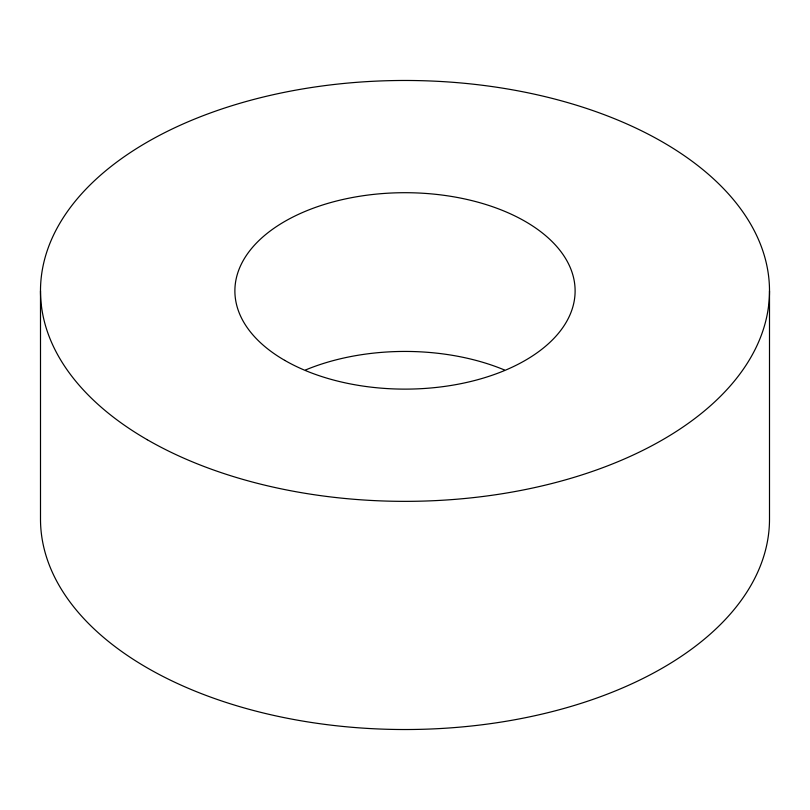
<?xml version="1.0" encoding="UTF-8"?>
<svg xmlns="http://www.w3.org/2000/svg" width="810" height="810" viewBox="0 0 810 810"><rect width="100%" height="100%" fill="white"/><g stroke="black" fill="none" stroke-linecap="round" stroke-linejoin="round"><path stroke-width="1.21" d="M769.5 290.911L769.5 519.088A364.5 210.438 0 0 1 405 729.526A364.5 210.438 0 0 1 40.5 519.088L40.5 290.911M305.502 369.988A170.1 98.202 0 0 1 504.498 369.988M147.258 439.719A364.5 210.438 0 0 0 757.077 345.384A364.5 210.438 0 0 0 310.665 87.642A364.5 210.438 0 0 0 147.258 439.719M284.725 360.359A170.1 98.202 0 0 0 569.308 316.335A170.1 98.202 0 0 0 360.976 196.05A170.1 98.202 0 0 0 284.725 360.359"/></g></svg>
